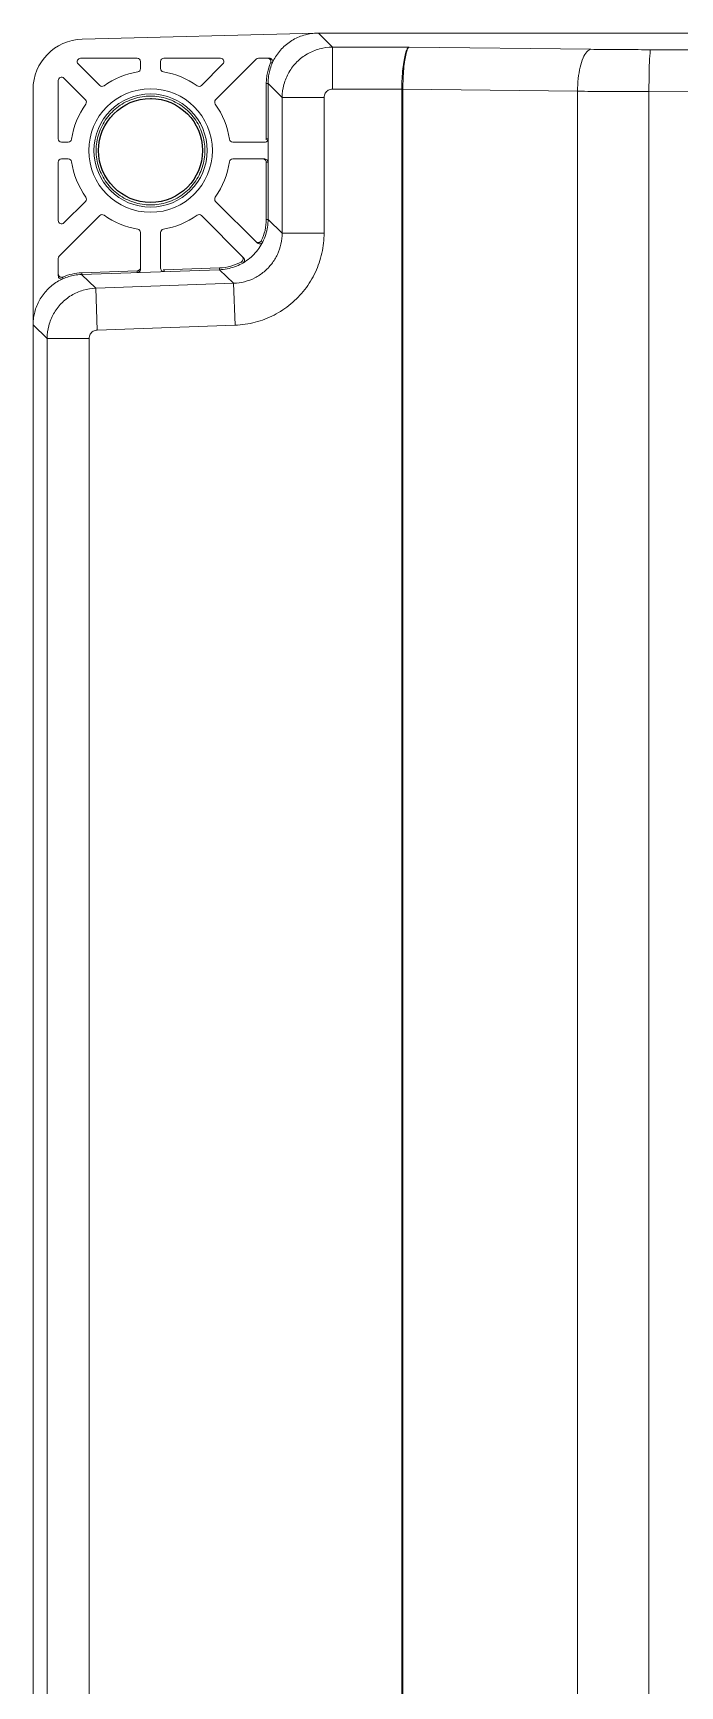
# Model space of a CAD drawing. Extents: x 0 to 142, y -50 to 188.
# Drawn here: x 1.9 to 30.8, y 114.4 to 188.3 of the extents above; entities that cross this region are included whole.
import ezdxf

# ---------------------------------------------------------------- set-up
doc = ezdxf.new("R2010")
doc.units = 0
doc.header["$LTSCALE"] = 4
doc.linetypes.add('DASHED', pattern=[0.75, 0.5, -0.25])
doc.layers.get('0').update_dxf_attribs({"linetype": 'CONTINUOUS'})
doc.layers.add('3308116800_BOTTOM_PLATE_A__BL21', color=7, linetype='CONTINUOUS')

# ---------------------------------------------------------------- blocks, each defined once
blk = doc.blocks.new('3308116800_BOTTOM_PLATE_A__BL21', base_point=(157.156, 618.224))
at = {"layer": '3308116800_BOTTOM_PLATE_A__BL21', "color": 7, "linetype": 'Continuous'}
blk.add_circle((99.156, 736.224), 3.1, dxfattribs=at)

msp = doc.modelspace()

# ---------------------------------------------------------------- linework, layer by layer
at = {"color": 7, "linetype": 'Continuous', "lineweight": 0}
for p, q in [((4.066, 188.027), (14.508, 188.301)), ((14.624, 188.304), (15.254, 187.673)), ((86.626, 188.304), (14.624, 188.304)), ((15.254, 187.673), (15.254, 185.799)), ((18.683, 187.673), (15.254, 187.673)), ((26.8, 187.577), (18.683, 187.673)), ((4.853, 185.963), (3.892, 186.923)), ((3.999, 187.179), (6.525, 187.179)), ((6.675, 187.029), (6.675, 186.718)), ((7.575, 186.718), (7.575, 187.029)), ((7.725, 187.179), (10.251, 187.179)), ((10.358, 186.923), (9.397, 185.963)), ((10.034, 185.326), (11.842, 187.135)), ((12.432, 187.179), (11.949, 187.179)), ((12.491, 186.968), (12.569, 186.968)), ((3, 183.579), (3, 186.18)), ((3.256, 186.287), (4.216, 185.326)), ((1.875, 185.778), (1.875, 175.263)), ((12.296, 186.054), (12.296, 183.579)), ((12.296, 186.054), (12.375, 186.054)), ((12.375, 179.975), (12.375, 186.055)), ((12.375, 186.055), (13.006, 185.424)), ((13.006, 185.424), (13.006, 179.366)), ((14.88, 185.424), (13.006, 185.424)), ((14.88, 185.424), (14.88, 179.366)), ((18.35, 185.8), (15.254, 185.799)), ((18.35, 98.334), (18.35, 185.8)), ((18.398, 98.319), (18.398, 185.796)), ((26.201, 185.704), (18.398, 185.796)), ((26.201, 95.878), (26.201, 185.704)), ((29.395, 95.343), (29.395, 185.687)), ((32.551, 185.683), (29.395, 185.687)), ((3.45, 183.429), (3.15, 183.429)), ((12.225, 183.429), (10.8, 183.429)), ((12.296, 183.579), (12.375, 183.579)), ((3, 179.928), (3, 182.529)), ((3.15, 182.679), (3.45, 182.679)), ((10.8, 182.679), (12.225, 182.679)), ((12.296, 182.529), (12.296, 179.977)), ((12.296, 182.529), (12.375, 182.529)), ((4.216, 180.782), (3.256, 179.821)), ((11.893, 178.923), (10.034, 180.782)), ((3.044, 178.337), (4.853, 180.145)), ((9.397, 180.145), (11.279, 178.263)), ((12.296, 179.977), (12.375, 179.977)), ((13.006, 179.366), (12.375, 179.975)), ((6.675, 179.39), (6.675, 177.75)), ((7.575, 177.792), (7.575, 179.39)), ((12.075, 179.021), (12.104, 178.991)), ((14.88, 179.366), (13.006, 179.366)), ((3, 177.458), (3, 178.23)), ((11.189, 178.084), (11.219, 178.056)), ((3.211, 177.32), (3.211, 177.399)), ((4.045, 177.513), (10.205, 177.728)), ((4.676, 176.904), (4.045, 177.513)), ((6.53, 177.678), (4.047, 177.592)), ((4.047, 177.513), (4.047, 177.592)), ((6.53, 177.678), (6.53, 177.6)), ((10.201, 177.807), (7.73, 177.72)), ((7.73, 177.72), (7.73, 177.642)), ((10.204, 177.728), (10.201, 177.807)), ((10.836, 177.119), (10.205, 177.728)), ((10.836, 177.119), (4.676, 176.904)), ((4.676, 176.904), (4.741, 175.031)), ((10.901, 175.246), (10.836, 177.119)), ((1.875, 175.266), (1.875, 96.954)), ((2.506, 174.657), (1.875, 175.266)), ((10.901, 175.246), (4.741, 175.031)), ((2.506, 174.657), (2.506, 98.217)), ((4.38, 174.657), (2.506, 174.657)), ((4.38, 174.657), (4.38, 98.184))]:
    msp.add_line(p, q, dxfattribs=at)
for radius in [2.761, 2.53]:
    msp.add_circle((7.125, 183.054), radius, dxfattribs=at)
at = {"color": 7, "linetype": 'DASHED', "lineweight": 0}
msp.add_circle((7.125, 183.054), 2.325, dxfattribs=at)
at = {"color": 7, "linetype": 'Continuous', "lineweight": 0}
for centre, radius, start, end in [((4.125, 185.778), 2.25, 91.5, 180), ((3.999, 187.029), 0.15, 90, 225), ((6.525, 187.029), 0.15, 0, 90), ((7.725, 187.029), 0.15, 90, 180), ((10.251, 187.029), 0.15, 315, 90), ((11.949, 187.029), 0.15, 90, 135), ((3.15, 186.18), 0.15, 45, 180), ((7.125, 183.054), 3.562, 99.30072, 125.69928), ((6.525, 186.718), 0.15, 279.30072, 0), ((7.725, 186.718), 0.15, 180, 260.69928), ((7.125, 183.054), 3.562, 54.30072, 80.69928), ((4.959, 186.069), 0.15, 225, 305.69928), ((9.291, 186.069), 0.15, 234.30072, 315), ((7.125, 183.054), 3.562, 144.30072, 171.87032), ((4.11, 185.22), 0.15, 324.30072, 45), ((10.14, 185.22), 0.15, 135, 215.69928), ((7.125, 183.054), 3.562, 8.12968, 35.69928), ((3.15, 183.579), 0.15, 180, 270), ((3.45, 183.579), 0.15, 270, 351.87032), ((10.8, 183.579), 0.15, 188.12968, 270), ((3.15, 182.529), 0.15, 90, 180), ((3.45, 182.529), 0.15, 8.12968, 90), ((7.125, 183.054), 3.562, 188.12968, 215.69928), ((7.125, 183.054), 3.562, 324.30072, 351.87032), ((10.8, 182.529), 0.15, 90, 171.87032), ((4.11, 180.888), 0.15, 315, 35.69928), ((10.14, 180.888), 0.15, 144.30072, 225), ((3.15, 179.928), 0.15, 180, 315), ((4.959, 180.039), 0.15, 54.30072, 135), ((7.125, 183.054), 3.562, 234.30072, 260.69928), ((6.525, 179.39), 0.15, 0, 80.69928), ((7.725, 179.39), 0.15, 99.30072, 180), ((7.125, 183.054), 3.562, 279.30072, 305.69928), ((9.291, 180.039), 0.15, 45, 125.69928), ((10.125, 179.977), 2.171, 333.89351, 0), ((3.15, 178.23), 0.15, 135, 180), ((10.125, 179.977), 2.171, 272, 299.34748)]:
    msp.add_arc(centre, radius, start, end, dxfattribs=at)
for points, start_tangent, end_tangent in [([(12.4, 186.388), (12.452, 186.638), (12.676, 187.18), (13.033, 187.646), (13.499, 188.003), (14.041, 188.227), (14.291, 188.279)], (0.147952, 0.988995), (0.988995, 0.147952)), ([(13.006, 185.425), (13.083, 186.006), (13.308, 186.548), (13.665, 187.014), (14.131, 187.371), (14.673, 187.596), (15.254, 187.673)], (0.00101, 0.999999), (0.999999, 0.001011)), ([(14.291, 188.279), (14.624, 188.304)], (0.988995, 0.147952), (1, 0)), ([(18.35, 185.8), (18.364, 186.27), (18.398, 186.712), (18.451, 187.096), (18.519, 187.397), (18.598, 187.594), (18.683, 187.673)], (0.00613, 0.999981), (0.98003, 0.198847)), ([(18.398, 185.796), (18.41, 186.267), (18.439, 186.71), (18.484, 187.095), (18.542, 187.397), (18.61, 187.594), (18.683, 187.673)], (0.005042, 0.999987), (0.972787, 0.231699)), ([(12.346, 186.525), (12.491, 186.968)], (0.209274, 0.977857), (0.406457, 0.91367)), ([(12.491, 186.968), (12.503, 187.041), (12.479, 187.111), (12.425, 187.161), (12.391, 187.174)], (0.406457, 0.91367), (-0.967372, 0.253358)), ([(12.432, 187.179), (12.504, 187.161), (12.558, 187.111), (12.582, 187.041), (12.569, 186.968)], (1, 0), (-0.406457, -0.91367)), ([(26.201, 185.704), (26.235, 186.271), (26.322, 186.785), (26.454, 187.198), (26.619, 187.471), (26.8, 187.577)], (0.010576, 0.999944), (0.994698, 0.102841)), ([(29.462, 187.561), (28.919, 187.562), (28.381, 187.564), (27.848, 187.567), (27.321, 187.572), (26.8, 187.577)], (-0.999999, 0.001249), (-0.999931, 0.01178)), ([(29.395, 185.687), (29.399, 186.254), (29.409, 186.767), (29.423, 187.18), (29.442, 187.453), (29.462, 187.561)], (0.001247, 0.999999), (0.715837, 0.698268)), ([(49.774, 187.544), (39.617, 187.55), (29.462, 187.561)], (-1, 0.000386), (-0.999999, 0.001249)), ([(12.296, 186.054), (12.309, 186.293)], (0, 1), (0.106169, 0.994348)), ([(12.309, 186.293), (12.346, 186.525)], (0.106169, 0.994348), (0.209274, 0.977857)), ([(12.375, 186.055), (12.4, 186.388)], (0, 1), (0.147952, 0.988995)), ([(7.125, 185.488), (6.372, 185.369), (5.693, 185.024), (5.155, 184.485), (4.809, 183.806), (4.689, 183.054), (4.809, 182.302), (5.155, 181.623), (5.693, 181.084), (6.372, 180.739), (7.125, 180.62)], (-1, 0.000686), (1, 0.000686)), ([(7.125, 180.62), (7.877, 180.74), (8.555, 181.086), (9.093, 181.624), (9.438, 182.302), (9.557, 183.054), (9.438, 183.806), (9.093, 184.484), (8.555, 185.022), (7.877, 185.368), (7.125, 185.488)], (1, 0.000686), (-1, 0.000686)), ([(14.88, 185.424), (14.892, 185.522), (14.93, 185.612), (14.989, 185.689), (15.067, 185.749), (15.157, 185.786), (15.254, 185.799)], (-0.00007, 1), (1, -0.000145)), ([(18.398, 185.796), (18.367, 185.798), (18.35, 185.799)], (-0.996831, 0.079548), (-0.997442, 0.071479)), ([(29.395, 185.687), (28.744, 185.688), (28.098, 185.69), (27.458, 185.694), (26.825, 185.698), (26.201, 185.704)], (-0.999999, 0.001041), (-0.999952, 0.009817)), ([(12.375, 183.579), (12.355, 183.504), (12.3, 183.449), (12.225, 183.429)], (0, -1), (-1, 0)), ([(12.291, 183.539), (12.296, 183.579)], (0.267542, 0.963546), (0, 1)), ([(12.296, 182.529), (12.276, 182.604), (12.221, 182.659), (12.186, 182.673)], (0, 1), (-0.963585, 0.267401)), ([(12.225, 182.679), (12.3, 182.659), (12.355, 182.604), (12.375, 182.529)], (1, 0), (0, -1)), ([(12.375, 179.977), (12.27, 179.296), (11.964, 178.679), (11.486, 178.184), (10.88, 177.857), (10.204, 177.728)], (0, -1), (-0.999391, -0.034899)), ([(13.006, 179.366), (12.952, 178.876), (12.793, 178.41), (12.537, 177.99), (12.196, 177.636), (11.785, 177.365), (11.325, 177.19), (10.836, 177.119)], (0.001018, -0.999999), (-0.999426, -0.033875)), ([(14.88, 179.366), (14.781, 178.469), (14.489, 177.614), (14.019, 176.845), (13.393, 176.196), (12.641, 175.699), (11.798, 175.377), (10.901, 175.246)], (0.000122, -1), (-0.999397, -0.034735)), ([(11.834, 178.981), (11.895, 178.944), (11.965, 178.939), (12.029, 178.966), (12.055, 178.99)], (0.707107, -0.707107), (0.647229, 0.762295)), ([(12.133, 178.961), (12.067, 178.895), (11.976, 178.881), (11.893, 178.923)], (-0.451478, -0.892282), (-0.707107, 0.707107)), ([(12.055, 178.99), (12.075, 179.021)], (0.647229, 0.762295), (0.440041, 0.897978)), ([(11.189, 178.084), (11.239, 178.13), (11.264, 178.193), (11.258, 178.261), (11.244, 178.292)], (0.871663, 0.490105), (-0.515921, 0.856636)), ([(11.279, 178.263), (11.321, 178.182), (11.309, 178.094), (11.276, 178.048)], (0.707107, -0.707107), (-0.725822, -0.687883)), ([(1.899, 175.591), (1.948, 175.835), (2.163, 176.368), (2.506, 176.828), (2.954, 177.187), (3.478, 177.42), (3.721, 177.478)], (0.144571, 0.989494), (0.983846, 0.179016)), ([(3, 177.536), (3.018, 177.465), (3.068, 177.41), (3.138, 177.387), (3.174, 177.388)], (0, -1), (0.986857, 0.161594)), ([(3.211, 177.32), (3.138, 177.308), (3.068, 177.332), (3.018, 177.386), (3, 177.458)], (-0.91367, -0.406457), (0, 1)), ([(3.174, 177.388), (3.211, 177.399)], (0.986857, 0.161594), (0.91367, 0.406457)), ([(3.211, 177.399), (3.616, 177.535)], (0.91367, 0.406457), (0.974073, 0.226236)), ([(3.616, 177.535), (4.047, 177.592)], (0.974073, 0.226236), (0.999391, 0.034899)), ([(3.721, 177.478), (4.045, 177.513)], (0.983846, 0.179016), (0.999391, 0.034899)), ([(6.53, 177.678), (6.603, 177.7), (6.656, 177.755), (6.67, 177.789)], (0.999391, 0.034899), (0.261253, 0.96527)), ([(6.675, 177.75), (6.656, 177.676), (6.603, 177.622), (6.53, 177.6)], (0, -1), (-0.999391, -0.034899)), ([(7.73, 177.642), (7.653, 177.66), (7.596, 177.715), (7.575, 177.792)], (-0.999391, -0.034899), (0, 1)), ([(7.689, 177.725), (7.73, 177.72)], (0.97078, -0.239973), (0.999391, 0.034899)), ([(2.506, 174.657), (2.58, 175.226), (2.795, 175.758), (3.138, 176.218), (3.586, 176.577), (4.11, 176.81), (4.676, 176.904)], (0.000976, 1), (0.999356, 0.035874)), ([(1.875, 175.266), (1.899, 175.591)], (0, 1), (0.144571, 0.989494)), ([(4.38, 174.657), (4.392, 174.752), (4.428, 174.84), (4.485, 174.917), (4.56, 174.977), (4.647, 175.016), (4.741, 175.031)], (-0.000153, 1), (0.999394, 0.034818))]:
    msp.add_spline(points, degree=3, dxfattribs=dict(at, start_tangent=start_tangent, end_tangent=end_tangent))

# ---------------------------------------------------------------- block references
at = {"color": 7, "lineweight": 0, "xscale": 0.75, "yscale": 0.75, "zscale": 0.75}
msp.add_blockref('3308116800_BOTTOM_PLATE_A__BL21', (50.625, 94.554), dxfattribs=at)

doc.saveas('drawing.dxf')
